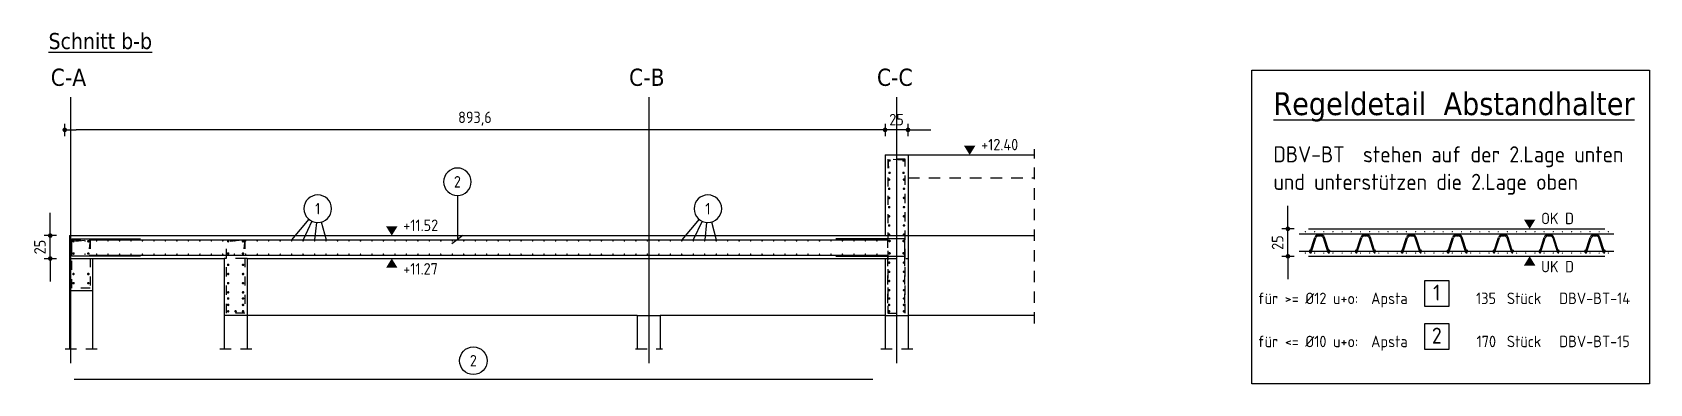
# Model space of a CAD drawing. Extents: x -3 to 123, y 0 to 106.
# Drawn here: x 23.18 to 40.79, y 63.82 to 67.65 of the extents above; entities that cross this region are included whole.
import ezdxf
from ezdxf.enums import TextEntityAlignment as Align

# ---------------------------------------------------------------- set-up
doc = ezdxf.new("R2010")
doc.units = 0
doc.header["$LTSCALE"] = 0.5
doc.header["$MEASUREMENT"] = 0
doc.header["$PDMODE"] = 2
for name, pattern in [('AUSGEZOGEN', [1000.01, 1000, 0.01]), ('HIDDEN', [0.375, 0.25, -0.125]), ('HIDDEN2', [0.187, 0.125, -0.062])]:
    doc.linetypes.add(name, pattern=pattern)
doc.layers.get('0').update_dxf_attribs({"linetype": 'CONTINUOUS'})
doc.layers.get('Defpoints').update_dxf_attribs({"linetype": 'CONTINUOUS'})
for name, color, linetype in [('ACHSEN', 7, 'CONTINUOUS'), ('AFU', 9, 'CONTINUOUS'), ('APS', 7, 'CONTINUOUS'), ('BETON', 7, 'CONTINUOUS'), ('koten', 7, 'CONTINUOUS'), ('MASSE', 7, 'CONTINUOUS'), ('RND', 7, 'CONTINUOUS'), ('SCHNITTE', 7, 'CONTINUOUS'), ('TEXT', 7, 'CONTINUOUS'), ('UZ', 7, 'CONTINUOUS'), ('VERDECKT', 7, 'CONTINUOUS')]:
    doc.layers.add(name, color=color, linetype=linetype)
doc.styles.add('HELV', font='tahoma.ttf')
doc.styles.get("Standard").update_dxf_attribs({"font": 'iso'})
doc.styles.add('TXT', font='isocp.shx')
doc.linetypes.add('AFU_50K', pattern='A,0.15,["/",Standard,S=0.2,R=0,X=-0.01,Y=-0.1],0.07,["/",Standard,S=0.2,R=0,X=-0.01,Y=-0.1],0.15', length=0.37)
doc.linetypes.add('AFU_50L', pattern='A,0.75,["/",Standard,S=0.2,R=0,X=-0.01,Y=-0.1],0.07,["/",Standard,S=0.2,R=0,X=-0.01,Y=-0.1],0.75', length=1.57)
doc.dimstyles.new('DOT_I', dxfattribs={"dimscale": 0.5, "dimtxt": 0.25, "dimasz": 0.25, "dimexe": 0.1, "dimexo": 0.3, "dimgap": 0.1, "dimtad": 1, "dimdec": 3, "dimzin": 3, "dimtxsty": 'TXT', "dimblk": 'DOT', "dimblk1": 'DOT', "dimblk2": 'DOT', "dimsah": 1, "dimcen": 0.1, "dimse1": 1, "dimse2": 1, "dimazin": 0, "dimtfac": 1, "dimtdec": 4, "dimtix": 1, "dimtmove": 2, "dimatfit": 3, "dimldrblk": 'DOT', "dimfxl": 0.7, "dimfxlon": 1, "dimtvp": 1, "dimtolj": 1, "dimtzin": 0, "dimarcsym": 0})

# ---------------------------------------------------------------- blocks, each defined once
blk = doc.blocks.new('okrd_o')
at = {"layer": 'koten', "color": 7, "linetype": 'Continuous'}
blk.add_solid([(-0.125, 0.202), (0.125, 0.202), (0, 0)], dxfattribs=at)
at = {"layer": 'koten', "style": 'TXT'}
blk.add_attdef('OKRD', (0.25, 0.1), '', height=0.25, dxfattribs=at)
blk = doc.blocks.new('okrd_u')
at = {"layer": 'koten', "color": 7, "linetype": 'Continuous'}
blk.add_solid([(-0.125, -0.202), (0.125, -0.202), (0, 0)], dxfattribs=at)
at = {"layer": 'koten', "style": 'TXT'}
blk.add_attdef('OKRD', (0.25, -0.35), '', height=0.25, dxfattribs=at)
blk = doc.blocks.new('DOT')
at = {"color": 0, "linetype": 'ByBlock'}
for p, q in [((0, 0), (-1, 0)), ((0, 0.54), (0, -0.54))]:
    blk.add_line(p, q, dxfattribs=at)
at = {"color": 0, "linetype": 'ByBlock', "const_width": 0.2}
blk.add_lwpolyline([(-0.1, 0, 1), (0.1, 0, 1)], format="xyb", close=True, dxfattribs=at)
blk = doc.blocks.new('*D111')
at = {"layer": 'Defpoints', "color": 0, "linetype": 'AUSGEZOGEN', "transparency": 16777216}
for p in [(23.53, 66.588), (23.53, 66.588), (32.466, 66.588)]:
    blk.add_point(p, dxfattribs=at)
at = {"layer": 'MASSE', "color": 0, "linetype": 'AUSGEZOGEN', "lineweight": -2, "transparency": 16777216}
blk.add_line((32.341, 66.588), (23.655, 66.588), dxfattribs=at)
at = {"layer": 'MASSE', "color": 0, "linetype": 'AUSGEZOGEN', "lineweight": -2, "transparency": 16777216, "xscale": 0.125, "yscale": 0.125, "zscale": 0.125, "rotation": 180}
blk.add_blockref('DOT', (23.53, 66.588), dxfattribs=at)
at = {"layer": 'MASSE', "color": 0, "linetype": 'AUSGEZOGEN', "lineweight": -2, "transparency": 16777216, "xscale": 0.125, "yscale": 0.125, "zscale": 0.125}
blk.add_blockref('DOT', (32.466, 66.588), dxfattribs=at)
at = {"layer": 'MASSE', "color": 0, "linetype": 'AUSGEZOGEN', "transparency": 16777216, "insert": (27.998, 66.71), "char_height": 0.125, "attachment_point": 5, "style": 'TXT'}
blk.add_mtext('\\A1;893,6', dxfattribs=at)
blk = doc.blocks.new('*D112')
at = {"layer": 'Defpoints', "color": 0, "linetype": 'AUSGEZOGEN', "transparency": 16777216}
for p in [(23.372, 65.435), (23.372, 65.435), (23.372, 65.185)]:
    blk.add_point(p, dxfattribs=at)
at = {"layer": 'MASSE', "color": 0, "linetype": 'AUSGEZOGEN', "lineweight": -2, "transparency": 16777216}
for p, q in [((23.372, 65.56), (23.372, 65.685)), ((23.372, 65.185), (23.372, 65.435)), ((23.372, 65.06), (23.372, 64.935))]:
    blk.add_line(p, q, dxfattribs=at)
at = {"layer": 'MASSE', "color": 0, "linetype": 'AUSGEZOGEN', "lineweight": -2, "transparency": 16777216, "xscale": 0.125, "yscale": 0.125, "zscale": 0.125}
for p, rotation in [((23.372, 65.435), 270), ((23.372, 65.185), 90)]:
    blk.add_blockref('DOT', p, dxfattribs=dict(at, rotation=rotation))
at = {"layer": 'MASSE', "color": 0, "linetype": 'AUSGEZOGEN', "transparency": 16777216, "insert": (23.259, 65.31), "char_height": 0.125, "attachment_point": 5, "rotation": 90, "style": 'TXT'}
blk.add_mtext('\\A1;25', dxfattribs=at)
blk = doc.blocks.new('*D113')
at = {"layer": 'Defpoints', "color": 0, "linetype": 'AUSGEZOGEN', "transparency": 16777216}
for p in [(32.466, 66.588), (32.466, 66.588), (32.716, 66.588)]:
    blk.add_point(p, dxfattribs=at)
at = {"layer": 'MASSE', "color": 0, "linetype": 'AUSGEZOGEN', "lineweight": -2, "transparency": 16777216}
for p, q in [((32.341, 66.588), (32.216, 66.588)), ((32.716, 66.588), (32.466, 66.588)), ((32.841, 66.588), (32.966, 66.588))]:
    blk.add_line(p, q, dxfattribs=at)
at = {"layer": 'MASSE', "color": 0, "linetype": 'AUSGEZOGEN', "lineweight": -2, "transparency": 16777216, "xscale": 0.125, "yscale": 0.125, "zscale": 0.125}
blk.add_blockref('DOT', (32.466, 66.588), dxfattribs=at)
at = {"layer": 'MASSE', "color": 0, "linetype": 'AUSGEZOGEN', "lineweight": -2, "transparency": 16777216, "xscale": 0.125, "yscale": 0.125, "zscale": 0.125, "rotation": 180}
blk.add_blockref('DOT', (32.716, 66.588), dxfattribs=at)
at = {"layer": 'MASSE', "color": 0, "linetype": 'AUSGEZOGEN', "transparency": 16777216, "insert": (32.591, 66.7), "char_height": 0.125, "attachment_point": 5, "style": 'TXT'}
blk.add_mtext('\\A1;25', dxfattribs=at)
blk = doc.blocks.new('RND_HIN')
at = {"layer": 'RND', "color": 7, "linetype": 'Continuous'}
blk.add_circle((0, 0), 0.3, dxfattribs=at)
at = {"layer": 'RND', "color": 7, "linetype": 'Continuous', "style": 'TXT'}
blk.add_attdef('POSI', text='', height=0.25, dxfattribs=at).set_placement((0, 0), align=Align.MIDDLE)
blk = doc.blocks.new('lei_gre')
at = {"layer": 'RND', "color": 7, "linetype": 'Continuous'}
for p, q in [((-0.09, -0.12), (0.09, 0.12)), ((0, 0.15), (0, -0.15))]:
    blk.add_line(p, q, dxfattribs=at)
blk = doc.blocks.new('APS_AUSZ')
at = {"layer": 'APS', "color": 1, "linetype": 'Continuous'}
blk.add_lwpolyline([(0.261, 0), (-0.261, 0), (-0.261, 0.565), (0.261, 0.565)], close=True, dxfattribs=at)
at = {"layer": 'APS', "color": 7, "linetype": 'Continuous', "style": 'TXT'}
for s, p in [('Apsta', (-1.43, 0.049)), ('Stück', (1.528, 0.049))]:
    blk.add_text(s, height=0.25, dxfattribs=at).set_placement(p)
at = {"layer": 'APS', "color": 1, "linetype": 'Continuous', "style": 'TXT'}
blk.add_attdef('POSA', text='', height=0.35, dxfattribs=at).set_placement((0, 0.126), align=Align.CENTER)
at = {"layer": 'APS', "color": 7, "linetype": 'Continuous', "style": 'TXT'}
blk.add_attdef('STKA', text='', height=0.25, dxfattribs=at).set_placement((1.291, 0.049), align=Align.RIGHT)
blk.add_attdef('ARTA', (2.668, 0.049), '', height=0.25, dxfattribs=at)
at = {"layer": 'APS', "style": 'TXT'}
blk.add_attdef('TEXTA', (3.962, 0.049), '', height=0.25, dxfattribs=at)
blk = doc.blocks.new('*D142')
at = {"layer": 'Defpoints', "color": 0, "linetype": 'AUSGEZOGEN', "transparency": 16777216}
for p in [(36.854, 65.509), (36.854, 65.509), (36.854, 65.209)]:
    blk.add_point(p, dxfattribs=at)
at = {"layer": 'MASSE', "color": 0, "linetype": 'AUSGEZOGEN', "lineweight": -2, "transparency": 16777216}
for p, q in [((36.854, 65.634), (36.854, 65.759)), ((36.854, 65.209), (36.854, 65.509)), ((36.854, 65.084), (36.854, 64.959))]:
    blk.add_line(p, q, dxfattribs=at)
at = {"layer": 'MASSE', "color": 0, "linetype": 'AUSGEZOGEN', "lineweight": -2, "transparency": 16777216, "xscale": 0.125, "yscale": 0.125, "zscale": 0.125}
for p, rotation in [((36.854, 65.509), 270), ((36.854, 65.209), 90)]:
    blk.add_blockref('DOT', p, dxfattribs=dict(at, rotation=rotation))
at = {"layer": 'MASSE', "color": 0, "linetype": 'AUSGEZOGEN', "transparency": 16777216, "insert": (36.741, 65.359), "char_height": 0.125, "attachment_point": 5, "rotation": 90, "style": 'TXT'}
blk.add_mtext('\\A1;25', dxfattribs=at)
blk = doc.blocks.new('152928')
at = {"layer": 'RND', "color": 9, "linetype": 'Continuous'}
for p, q in [((-0.098, -0.206), (-0.044, -0.039)), ((-0.085, -0.206), (-0.033, -0.043)), ((-0.002, -0.012), (0.019, -0.012)), ((-0.002, -0.023), (0.019, -0.023)), ((0.102, -0.206), (0.051, -0.043)), ((0.115, -0.206), (0.061, -0.039)), ((-0.098, -0.206), (-0.085, -0.206)), ((0.102, -0.206), (0.115, -0.206))]:
    blk.add_line(p, q, dxfattribs=at)
for centre in [(0.009, -0.006), (-0.093, -0.181), (0.111, -0.181)]:
    blk.add_circle(centre, 0.00579, dxfattribs=at)
for centre, radius, start, end in [((-0.002, -0.058), 0.0463, 90, 155), ((-0.002, -0.058), 0.0347, 90, 155), ((0.019, -0.058), 0.0463, 25, 90), ((0.019, -0.058), 0.0347, 25, 90)]:
    blk.add_arc(centre, radius, start, end, dxfattribs=at)

msp = doc.modelspace()

# ---------------------------------------------------------------- linework, layer by layer
at = {"layer": 'ACHSEN', "color": 140, "linetype": 'AUSGEZOGEN'}
for p, q in [((23.591, 66.9459), (23.591, 64.0441)), ((29.891, 66.9459), (29.891, 64.0441)), ((32.591, 66.9459), (32.591, 64.0441))]:
    msp.add_line(p, q, dxfattribs=at)
at = {"layer": 'AFU', "color": 9, "linetype": 'AFU_50K'}
for p, q in [((32.466, 65.435), (32.716, 65.435)), ((23.581, 65.185), (23.831, 65.185)), ((29.766, 64.565), (30.016, 64.565))]:
    msp.add_line(p, q, dxfattribs=at)
at = {"layer": 'AFU', "color": 9, "linetype": 'AFU_50L'}
msp.add_line((32.716, 65.435), (34.0921, 65.435), dxfattribs=at)
at = {"layer": 'BETON', "color": 6, "linetype": 'AUSGEZOGEN'}
for p, q in [((32.466, 66.315), (32.716, 66.315)), ((32.466, 66.315), (32.466, 65.435)), ((32.716, 66.315), (32.716, 64.565)), ((23.581, 65.435), (32.466, 65.435)), ((23.581, 65.435), (23.581, 64.835)), ((37.0773, 65.5094), (40.3048, 65.5094)), ((37.0773, 65.2094), (40.3048, 65.2094)), ((23.831, 65.185), (23.831, 64.835)), ((23.831, 65.185), (25.266, 65.185)), ((25.266, 65.185), (25.266, 64.565)), ((25.516, 65.185), (32.466, 65.185)), ((25.516, 65.185), (25.516, 64.565)), ((32.466, 65.185), (32.466, 64.565)), ((23.581, 64.835), (23.831, 64.835)), ((25.516, 64.565), (25.266, 64.565)), ((32.466, 64.565), (32.716, 64.565))]:
    msp.add_line(p, q, dxfattribs=at)
at = {"layer": 'BETON', "color": 7, "linetype": 'AUSGEZOGEN'}
msp.add_line((32.716, 66.315), (34.0921, 66.315), dxfattribs=at)
at = {"layer": 'RND', "color": 102, "linetype": 'AUSGEZOGEN'}
for p, q in [((27.8073, 65.8716), (27.8073, 65.3818)), ((26.1899, 65.6132), (26.0016, 65.3873)), ((26.2224, 65.5926), (26.1266, 65.3873)), ((26.2709, 65.5792), (26.2516, 65.3873)), ((26.3244, 65.5835), (26.3766, 65.3873)), ((30.4399, 65.6132), (30.2516, 65.3873)), ((30.4724, 65.5926), (30.3766, 65.3873)), ((30.5209, 65.5792), (30.5016, 65.3873)), ((30.5744, 65.5835), (30.6266, 65.3873))]:
    msp.add_line(p, q, dxfattribs=at)
at = {"layer": 'RND', "color": 3, "linetype": 'HIDDEN2'}
for points in [[(32.6554, 66.256), (32.496, 66.27), (32.496, 64.59), (32.686, 64.59), (32.686, 66.27), (32.496, 66.27), (32.51, 66.1106)], [(23.6466, 65.376), (23.806, 65.39), (23.806, 64.86), (23.606, 64.86), (23.606, 65.39), (23.806, 65.39), (23.7921, 65.2306)], [(25.3316, 65.376), (25.491, 65.39), (25.491, 64.59), (25.291, 64.59), (25.291, 65.39), (25.491, 65.39), (25.4771, 65.2306)], [(32.6817, 64.7), (32.6817, 65.4), (32.4917, 65.4), (32.4917, 64.7)]]:
    msp.add_lwpolyline(points, dxfattribs=at)
at = {"layer": 'RND', "color": 3, "linetype": 'AUSGEZOGEN', "const_width": 0.014}
for points in [[(32.508, 66.2534, -1), (32.522, 66.2534, -1)], [(32.6734, 66.2534, 1), (32.6594, 66.2534, 1)], [(32.508, 66.1192, 1), (32.522, 66.1192, 1)], [(32.6734, 66.1192, -1), (32.6594, 66.1192, -1)], [(32.503, 66.0456, 1), (32.517, 66.0456, 1)], [(32.503, 65.9456, 1), (32.517, 65.9456, 1)], [(32.679, 66.0456, -1), (32.665, 66.0456, -1)], [(32.679, 65.9456, -1), (32.665, 65.9456, -1)], [(32.503, 65.8456, 1), (32.517, 65.8456, 1)], [(32.503, 65.7456, 1), (32.517, 65.7456, 1)], [(32.679, 65.8456, -1), (32.665, 65.8456, -1)], [(32.679, 65.7456, -1), (32.665, 65.7456, -1)], [(32.503, 65.6456, 1), (32.517, 65.6456, 1)], [(32.503, 65.5456, 1), (32.517, 65.5456, 1)], [(32.679, 65.6456, -1), (32.665, 65.6456, -1)], [(32.679, 65.5456, -1), (32.665, 65.5456, -1)], [(23.618, 65.3734, -1), (23.632, 65.3734, -1)], [(23.794, 65.3734, 1), (23.78, 65.3734, 1)], [(25.303, 65.3734, -1), (25.317, 65.3734, -1)], [(25.479, 65.3734, 1), (25.465, 65.3734, 1)], [(32.503, 65.4456, 1), (32.517, 65.4456, 1)], [(32.508, 65.376, -1), (32.522, 65.376, -1)], [(32.6734, 65.376, 1), (32.6594, 65.376, 1)], [(32.679, 65.4456, -1), (32.665, 65.4456, -1)], [(23.618, 65.2392, 1), (23.632, 65.2392, 1)], [(23.794, 65.2392, -1), (23.78, 65.2392, -1)], [(25.303, 65.2392, 1), (25.317, 65.2392, 1)], [(25.479, 65.2392, -1), (25.465, 65.2392, -1)], [(32.508, 65.2418, 1), (32.522, 65.2418, 1)], [(32.6734, 65.2418, -1), (32.6594, 65.2418, -1)], [(23.618, 65.0162, 1), (23.632, 65.0162, 1)], [(23.794, 65.0162, -1), (23.78, 65.0162, -1)], [(25.303, 65.1162, 1), (25.317, 65.1162, 1)], [(25.303, 65.0162, 1), (25.317, 65.0162, 1)], [(25.479, 65.1162, -1), (25.465, 65.1162, -1)], [(25.479, 65.0162, -1), (25.465, 65.0162, -1)], [(32.503, 65.1401, 1), (32.517, 65.1401, 1)], [(32.503, 65.0401, 1), (32.517, 65.0401, 1)], [(32.679, 65.1401, -1), (32.665, 65.1401, -1)], [(32.679, 65.0401, -1), (32.665, 65.0401, -1)], [(23.618, 64.9162, 1), (23.632, 64.9162, 1)], [(23.794, 64.9162, -1), (23.78, 64.9162, -1)], [(25.303, 64.9162, 1), (25.317, 64.9162, 1)], [(25.479, 64.9162, -1), (25.465, 64.9162, -1)], [(32.503, 64.9401, 1), (32.517, 64.9401, 1)], [(32.503, 64.8401, 1), (32.517, 64.8401, 1)], [(32.679, 64.9401, -1), (32.665, 64.9401, -1)], [(32.679, 64.8401, -1), (32.665, 64.8401, -1)], [(25.303, 64.8162, 1), (25.317, 64.8162, 1)], [(25.303, 64.7492, 1), (25.317, 64.7492, 1)], [(25.303, 64.6792, 1), (25.317, 64.6792, 1)], [(25.479, 64.8162, -1), (25.465, 64.8162, -1)], [(25.479, 64.7492, -1), (25.465, 64.7492, -1)], [(25.479, 64.6792, -1), (25.465, 64.6792, -1)], [(32.503, 64.7492, 1), (32.517, 64.7492, 1)], [(32.503, 64.6792, 1), (32.517, 64.6792, 1)], [(32.679, 64.7492, -1), (32.665, 64.7492, -1)], [(32.679, 64.6792, -1), (32.665, 64.6792, -1)], [(25.303, 64.6092, 1), (25.317, 64.6092, 1)], [(25.384, 64.6092, 1), (25.398, 64.6092, 1)], [(25.479, 64.6092, -1), (25.465, 64.6092, -1)], [(32.503, 64.6092, 1), (32.517, 64.6092, 1)], [(32.679, 64.6092, -1), (32.665, 64.6092, -1)]]:
    msp.add_lwpolyline(points, format="xyb", close=True, dxfattribs=at)
at = {"layer": 'RND', "color": 1, "linetype": 'AUSGEZOGEN'}
for points in [[(24.356, 65.21), (23.606, 65.21), (23.606, 65.4), (24.356, 65.4)], [(23.796, 65.39), (32.496, 65.39)], [(31.931, 65.21), (32.681, 65.21), (32.681, 65.4), (31.931, 65.4)], [(36.9773, 65.4544), (40.4048, 65.4544)], [(23.796, 65.22), (32.496, 65.22)], [(36.9773, 65.267), (40.4048, 65.267)], [(23.631, 63.8681), (32.331, 63.8681)]]:
    msp.add_lwpolyline(points, dxfattribs=at)
at = {"layer": 'RND', "color": 7, "linetype": 'AUSGEZOGEN'}
for points, const_width in [([(23.6226, 65.3773, -1), (23.6306, 65.3773, -1)], 0.008), ([(23.7476, 65.3773, -1), (23.7556, 65.3773, -1)], 0.008), ([(23.8726, 65.3773, -1), (23.8806, 65.3773, -1)], 0.008), ([(23.9976, 65.3773, -1), (24.0056, 65.3773, -1)], 0.008), ([(24.1226, 65.3773, -1), (24.1306, 65.3773, -1)], 0.008), ([(24.2476, 65.3773, -1), (24.2556, 65.3773, -1)], 0.008), ([(24.3726, 65.3773, -1), (24.3806, 65.3773, -1)], 0.008), ([(24.4976, 65.3773, -1), (24.5056, 65.3773, -1)], 0.008), ([(24.6226, 65.3773, -1), (24.6306, 65.3773, -1)], 0.008), ([(24.7476, 65.3773, -1), (24.7556, 65.3773, -1)], 0.008), ([(24.8726, 65.3773, -1), (24.8806, 65.3773, -1)], 0.008), ([(24.9976, 65.3773, -1), (25.0056, 65.3773, -1)], 0.008), ([(25.1226, 65.3773, -1), (25.1306, 65.3773, -1)], 0.008), ([(25.2476, 65.3773, -1), (25.2556, 65.3773, -1)], 0.008), ([(25.3726, 65.3773, -1), (25.3806, 65.3773, -1)], 0.008), ([(25.4976, 65.3773, -1), (25.5056, 65.3773, -1)], 0.008), ([(25.6226, 65.3773, -1), (25.6306, 65.3773, -1)], 0.008), ([(25.7476, 65.3773, -1), (25.7556, 65.3773, -1)], 0.008), ([(25.8726, 65.3773, -1), (25.8806, 65.3773, -1)], 0.008), ([(25.9976, 65.3773, -1), (26.0056, 65.3773, -1)], 0.008), ([(26.1226, 65.3773, -1), (26.1306, 65.3773, -1)], 0.008), ([(26.2476, 65.3773, -1), (26.2556, 65.3773, -1)], 0.008), ([(26.3726, 65.3773, -1), (26.3806, 65.3773, -1)], 0.008), ([(26.4976, 65.3773, -1), (26.5056, 65.3773, -1)], 0.008), ([(26.6226, 65.3773, -1), (26.6306, 65.3773, -1)], 0.008), ([(26.7476, 65.3773, -1), (26.7556, 65.3773, -1)], 0.008), ([(26.8726, 65.3773, -1), (26.8806, 65.3773, -1)], 0.008), ([(26.9976, 65.3773, -1), (27.0056, 65.3773, -1)], 0.008), ([(27.1226, 65.3773, -1), (27.1306, 65.3773, -1)], 0.008), ([(27.2476, 65.3773, -1), (27.2556, 65.3773, -1)], 0.008), ([(27.3726, 65.3773, -1), (27.3806, 65.3773, -1)], 0.008), ([(27.4976, 65.3773, -1), (27.5056, 65.3773, -1)], 0.008), ([(27.6226, 65.3773, -1), (27.6306, 65.3773, -1)], 0.008), ([(27.7476, 65.3773, -1), (27.7556, 65.3773, -1)], 0.008), ([(27.8726, 65.3773, -1), (27.8806, 65.3773, -1)], 0.008), ([(27.9976, 65.3773, -1), (28.0056, 65.3773, -1)], 0.008), ([(28.1226, 65.3773, -1), (28.1306, 65.3773, -1)], 0.008), ([(28.2476, 65.3773, -1), (28.2556, 65.3773, -1)], 0.008), ([(28.3726, 65.3773, -1), (28.3806, 65.3773, -1)], 0.008), ([(28.4976, 65.3773, -1), (28.5056, 65.3773, -1)], 0.008), ([(28.6226, 65.3773, -1), (28.6306, 65.3773, -1)], 0.008), ([(28.7476, 65.3773, -1), (28.7556, 65.3773, -1)], 0.008), ([(28.8726, 65.3773, -1), (28.8806, 65.3773, -1)], 0.008), ([(28.9976, 65.3773, -1), (29.0056, 65.3773, -1)], 0.008), ([(29.1226, 65.3773, -1), (29.1306, 65.3773, -1)], 0.008), ([(29.2476, 65.3773, -1), (29.2556, 65.3773, -1)], 0.008), ([(29.3726, 65.3773, -1), (29.3806, 65.3773, -1)], 0.008), ([(29.4976, 65.3773, -1), (29.5056, 65.3773, -1)], 0.008), ([(29.6226, 65.3773, -1), (29.6306, 65.3773, -1)], 0.008), ([(29.7476, 65.3773, -1), (29.7556, 65.3773, -1)], 0.008), ([(29.8726, 65.3773, -1), (29.8806, 65.3773, -1)], 0.008), ([(29.9976, 65.3773, -1), (30.0056, 65.3773, -1)], 0.008), ([(30.1226, 65.3773, -1), (30.1306, 65.3773, -1)], 0.008), ([(30.2476, 65.3773, -1), (30.2556, 65.3773, -1)], 0.008), ([(30.3726, 65.3773, -1), (30.3806, 65.3773, -1)], 0.008), ([(30.4976, 65.3773, -1), (30.5056, 65.3773, -1)], 0.008), ([(30.6226, 65.3773, -1), (30.6306, 65.3773, -1)], 0.008), ([(30.7476, 65.3773, -1), (30.7556, 65.3773, -1)], 0.008), ([(30.8726, 65.3773, -1), (30.8806, 65.3773, -1)], 0.008), ([(30.9976, 65.3773, -1), (31.0056, 65.3773, -1)], 0.008), ([(31.1226, 65.3773, -1), (31.1306, 65.3773, -1)], 0.008), ([(31.2476, 65.3773, -1), (31.2556, 65.3773, -1)], 0.008), ([(31.3726, 65.3773, -1), (31.3806, 65.3773, -1)], 0.008), ([(31.4976, 65.3773, -1), (31.5056, 65.3773, -1)], 0.008), ([(31.6226, 65.3773, -1), (31.6306, 65.3773, -1)], 0.008), ([(31.7476, 65.3773, -1), (31.7556, 65.3773, -1)], 0.008), ([(31.8726, 65.3773, -1), (31.8806, 65.3773, -1)], 0.008), ([(31.9976, 65.3773, -1), (32.0056, 65.3773, -1)], 0.008), ([(32.1226, 65.3773, -1), (32.1306, 65.3773, -1)], 0.008), ([(32.2476, 65.3773, -1), (32.2556, 65.3773, -1)], 0.008), ([(32.3726, 65.3773, -1), (32.3806, 65.3773, -1)], 0.008), ([(37.0448, 65.4805, 1), (37.0448, 65.4735, 1)], 0.007), ([(37.1448, 65.4805, 1), (37.1448, 65.4735, 1)], 0.007), ([(37.2448, 65.4805, 1), (37.2448, 65.4735, 1)], 0.007), ([(37.3448, 65.4805, 1), (37.3448, 65.4735, 1)], 0.007), ([(37.4448, 65.4805, 1), (37.4448, 65.4735, 1)], 0.007), ([(37.5448, 65.4805, 1), (37.5448, 65.4735, 1)], 0.007), ([(37.6448, 65.4805, 1), (37.6448, 65.4735, 1)], 0.007), ([(37.7448, 65.4805, 1), (37.7448, 65.4735, 1)], 0.007), ([(37.8448, 65.4805, 1), (37.8448, 65.4735, 1)], 0.007), ([(37.9448, 65.4805, 1), (37.9448, 65.4735, 1)], 0.007), ([(38.0448, 65.4805, 1), (38.0448, 65.4735, 1)], 0.007), ([(38.1448, 65.4805, 1), (38.1448, 65.4735, 1)], 0.007), ([(38.2448, 65.4805, 1), (38.2448, 65.4735, 1)], 0.007), ([(38.3448, 65.4805, 1), (38.3448, 65.4735, 1)], 0.007), ([(38.4448, 65.4805, 1), (38.4448, 65.4735, 1)], 0.007), ([(38.5448, 65.4805, 1), (38.5448, 65.4735, 1)], 0.007), ([(38.6448, 65.4805, 1), (38.6448, 65.4735, 1)], 0.007), ([(38.7448, 65.4805, 1), (38.7448, 65.4735, 1)], 0.007), ([(38.8448, 65.4805, 1), (38.8448, 65.4735, 1)], 0.007), ([(38.9448, 65.4805, 1), (38.9448, 65.4735, 1)], 0.007), ([(39.0448, 65.4805, 1), (39.0448, 65.4735, 1)], 0.007), ([(39.1448, 65.4805, 1), (39.1448, 65.4735, 1)], 0.007), ([(39.2448, 65.4805, 1), (39.2448, 65.4735, 1)], 0.007), ([(39.3448, 65.4805, 1), (39.3448, 65.4735, 1)], 0.007), ([(39.4448, 65.4805, 1), (39.4448, 65.4735, 1)], 0.007), ([(39.5448, 65.4805, 1), (39.5448, 65.4735, 1)], 0.007), ([(39.6448, 65.4805, 1), (39.6448, 65.4735, 1)], 0.007), ([(39.7448, 65.4805, 1), (39.7448, 65.4735, 1)], 0.007), ([(39.8448, 65.4805, 1), (39.8448, 65.4735, 1)], 0.007), ([(39.9448, 65.4805, 1), (39.9448, 65.4735, 1)], 0.007), ([(40.0448, 65.4805, 1), (40.0448, 65.4735, 1)], 0.007), ([(40.1448, 65.4805, 1), (40.1448, 65.4735, 1)], 0.007), ([(40.2448, 65.4805, 1), (40.2448, 65.4735, 1)], 0.007), ([(40.3448, 65.4805, 1), (40.3448, 65.4735, 1)], 0.007), ([(23.6226, 65.2327, 1), (23.6306, 65.2327, 1)], 0.008), ([(23.7476, 65.2327, 1), (23.7556, 65.2327, 1)], 0.008), ([(23.8726, 65.2327, 1), (23.8806, 65.2327, 1)], 0.008), ([(23.9976, 65.2327, 1), (24.0056, 65.2327, 1)], 0.008), ([(24.1226, 65.2327, 1), (24.1306, 65.2327, 1)], 0.008), ([(24.2476, 65.2327, 1), (24.2556, 65.2327, 1)], 0.008), ([(24.3726, 65.2327, 1), (24.3806, 65.2327, 1)], 0.008), ([(24.4976, 65.2327, 1), (24.5056, 65.2327, 1)], 0.008), ([(24.6226, 65.2327, 1), (24.6306, 65.2327, 1)], 0.008), ([(24.7476, 65.2327, 1), (24.7556, 65.2327, 1)], 0.008), ([(24.8726, 65.2327, 1), (24.8806, 65.2327, 1)], 0.008), ([(24.9976, 65.2327, 1), (25.0056, 65.2327, 1)], 0.008), ([(25.1226, 65.2327, 1), (25.1306, 65.2327, 1)], 0.008), ([(25.2476, 65.2327, 1), (25.2556, 65.2327, 1)], 0.008), ([(25.3726, 65.2327, 1), (25.3806, 65.2327, 1)], 0.008), ([(25.4976, 65.2327, 1), (25.5056, 65.2327, 1)], 0.008), ([(25.6226, 65.2327, 1), (25.6306, 65.2327, 1)], 0.008), ([(25.7476, 65.2327, 1), (25.7556, 65.2327, 1)], 0.008), ([(25.8726, 65.2327, 1), (25.8806, 65.2327, 1)], 0.008), ([(25.9976, 65.2327, 1), (26.0056, 65.2327, 1)], 0.008), ([(26.1226, 65.2327, 1), (26.1306, 65.2327, 1)], 0.008), ([(26.2476, 65.2327, 1), (26.2556, 65.2327, 1)], 0.008), ([(26.3726, 65.2327, 1), (26.3806, 65.2327, 1)], 0.008), ([(26.4976, 65.2327, 1), (26.5056, 65.2327, 1)], 0.008), ([(26.6226, 65.2327, 1), (26.6306, 65.2327, 1)], 0.008), ([(26.7476, 65.2327, 1), (26.7556, 65.2327, 1)], 0.008), ([(26.8726, 65.2327, 1), (26.8806, 65.2327, 1)], 0.008), ([(26.9976, 65.2327, 1), (27.0056, 65.2327, 1)], 0.008), ([(27.1226, 65.2327, 1), (27.1306, 65.2327, 1)], 0.008), ([(27.2476, 65.2327, 1), (27.2556, 65.2327, 1)], 0.008), ([(27.3726, 65.2327, 1), (27.3806, 65.2327, 1)], 0.008), ([(27.4976, 65.2327, 1), (27.5056, 65.2327, 1)], 0.008), ([(27.6226, 65.2327, 1), (27.6306, 65.2327, 1)], 0.008), ([(27.7476, 65.2327, 1), (27.7556, 65.2327, 1)], 0.008), ([(27.8726, 65.2327, 1), (27.8806, 65.2327, 1)], 0.008), ([(27.9976, 65.2327, 1), (28.0056, 65.2327, 1)], 0.008), ([(28.1226, 65.2327, 1), (28.1306, 65.2327, 1)], 0.008), ([(28.2476, 65.2327, 1), (28.2556, 65.2327, 1)], 0.008), ([(28.3726, 65.2327, 1), (28.3806, 65.2327, 1)], 0.008), ([(28.4976, 65.2327, 1), (28.5056, 65.2327, 1)], 0.008), ([(28.6226, 65.2327, 1), (28.6306, 65.2327, 1)], 0.008), ([(28.7476, 65.2327, 1), (28.7556, 65.2327, 1)], 0.008), ([(28.8726, 65.2327, 1), (28.8806, 65.2327, 1)], 0.008), ([(28.9976, 65.2327, 1), (29.0056, 65.2327, 1)], 0.008), ([(29.1226, 65.2327, 1), (29.1306, 65.2327, 1)], 0.008), ([(29.2476, 65.2327, 1), (29.2556, 65.2327, 1)], 0.008), ([(29.3726, 65.2327, 1), (29.3806, 65.2327, 1)], 0.008), ([(29.4976, 65.2327, 1), (29.5056, 65.2327, 1)], 0.008), ([(29.6226, 65.2327, 1), (29.6306, 65.2327, 1)], 0.008), ([(29.7476, 65.2327, 1), (29.7556, 65.2327, 1)], 0.008), ([(29.8726, 65.2327, 1), (29.8806, 65.2327, 1)], 0.008), ([(29.9976, 65.2327, 1), (30.0056, 65.2327, 1)], 0.008), ([(30.1226, 65.2327, 1), (30.1306, 65.2327, 1)], 0.008), ([(30.2476, 65.2327, 1), (30.2556, 65.2327, 1)], 0.008), ([(30.3726, 65.2327, 1), (30.3806, 65.2327, 1)], 0.008), ([(30.4976, 65.2327, 1), (30.5056, 65.2327, 1)], 0.008), ([(30.6226, 65.2327, 1), (30.6306, 65.2327, 1)], 0.008), ([(30.7476, 65.2327, 1), (30.7556, 65.2327, 1)], 0.008), ([(30.8726, 65.2327, 1), (30.8806, 65.2327, 1)], 0.008), ([(30.9976, 65.2327, 1), (31.0056, 65.2327, 1)], 0.008), ([(31.1226, 65.2327, 1), (31.1306, 65.2327, 1)], 0.008), ([(31.2476, 65.2327, 1), (31.2556, 65.2327, 1)], 0.008), ([(31.3726, 65.2327, 1), (31.3806, 65.2327, 1)], 0.008), ([(31.4976, 65.2327, 1), (31.5056, 65.2327, 1)], 0.008), ([(31.6226, 65.2327, 1), (31.6306, 65.2327, 1)], 0.008), ([(31.7476, 65.2327, 1), (31.7556, 65.2327, 1)], 0.008), ([(31.8726, 65.2327, 1), (31.8806, 65.2327, 1)], 0.008), ([(31.9976, 65.2327, 1), (32.0056, 65.2327, 1)], 0.008), ([(32.1226, 65.2327, 1), (32.1306, 65.2327, 1)], 0.008), ([(32.2476, 65.2327, 1), (32.2556, 65.2327, 1)], 0.008), ([(32.3726, 65.2327, 1), (32.3806, 65.2327, 1)], 0.008), ([(37.0448, 65.2409, -1), (37.0448, 65.2479, -1)], 0.007), ([(37.1448, 65.2409, -1), (37.1448, 65.2479, -1)], 0.007), ([(37.2448, 65.2409, -1), (37.2448, 65.2479, -1)], 0.007), ([(37.3448, 65.2409, -1), (37.3448, 65.2479, -1)], 0.007), ([(37.4448, 65.2409, -1), (37.4448, 65.2479, -1)], 0.007), ([(37.5448, 65.2409, -1), (37.5448, 65.2479, -1)], 0.007), ([(37.6448, 65.2409, -1), (37.6448, 65.2479, -1)], 0.007), ([(37.7448, 65.2409, -1), (37.7448, 65.2479, -1)], 0.007), ([(37.8448, 65.2409, -1), (37.8448, 65.2479, -1)], 0.007), ([(37.9448, 65.2409, -1), (37.9448, 65.2479, -1)], 0.007), ([(38.0448, 65.2409, -1), (38.0448, 65.2479, -1)], 0.007), ([(38.1448, 65.2409, -1), (38.1448, 65.2479, -1)], 0.007), ([(38.2448, 65.2409, -1), (38.2448, 65.2479, -1)], 0.007), ([(38.3448, 65.2409, -1), (38.3448, 65.2479, -1)], 0.007), ([(38.4448, 65.2409, -1), (38.4448, 65.2479, -1)], 0.007), ([(38.5448, 65.2409, -1), (38.5448, 65.2479, -1)], 0.007), ([(38.6448, 65.2409, -1), (38.6448, 65.2479, -1)], 0.007), ([(38.7448, 65.2409, -1), (38.7448, 65.2479, -1)], 0.007), ([(38.8448, 65.2409, -1), (38.8448, 65.2479, -1)], 0.007), ([(38.9448, 65.2409, -1), (38.9448, 65.2479, -1)], 0.007), ([(39.0448, 65.2409, -1), (39.0448, 65.2479, -1)], 0.007), ([(39.1448, 65.2409, -1), (39.1448, 65.2479, -1)], 0.007), ([(39.2448, 65.2409, -1), (39.2448, 65.2479, -1)], 0.007), ([(39.3448, 65.2409, -1), (39.3448, 65.2479, -1)], 0.007), ([(39.4448, 65.2409, -1), (39.4448, 65.2479, -1)], 0.007), ([(39.5448, 65.2409, -1), (39.5448, 65.2479, -1)], 0.007), ([(39.6448, 65.2409, -1), (39.6448, 65.2479, -1)], 0.007), ([(39.7448, 65.2409, -1), (39.7448, 65.2479, -1)], 0.007), ([(39.8448, 65.2409, -1), (39.8448, 65.2479, -1)], 0.007), ([(39.9448, 65.2409, -1), (39.9448, 65.2479, -1)], 0.007), ([(40.0448, 65.2409, -1), (40.0448, 65.2479, -1)], 0.007), ([(40.1448, 65.2409, -1), (40.1448, 65.2479, -1)], 0.007), ([(40.2448, 65.2409, -1), (40.2448, 65.2479, -1)], 0.007), ([(40.3448, 65.2409, -1), (40.3448, 65.2479, -1)], 0.007)]:
    msp.add_lwpolyline(points, format="xyb", close=True, dxfattribs=dict(at, const_width=const_width))
at = {"layer": 'SCHNITTE', "color": 3, "linetype": 'HIDDEN'}
for p, q in [((34.0921, 64.4765), (34.0921, 66.3781)), ((23.5342, 64.1998), (23.9046, 64.1998)), ((25.2192, 64.1998), (25.5896, 64.1998)), ((29.7484, 64.1998), (30.0408, 64.1998)), ((32.4192, 64.1998), (32.7896, 64.1998))]:
    msp.add_line(p, q, dxfattribs=at)
at = {"layer": 'TEXT', "color": 1, "linetype": 'AUSGEZOGEN'}
msp.add_lwpolyline([(36.4627, 67.2395), (40.7946, 67.2395), (40.7946, 63.8203), (36.4627, 63.8203)], close=True, dxfattribs=at)
at = {"layer": 'UZ', "color": 7, "linetype": 'AUSGEZOGEN'}
for p, q in [((23.581, 64.835), (23.581, 64.1998)), ((23.831, 64.835), (23.831, 64.1998)), ((25.266, 64.565), (25.266, 64.1998)), ((25.516, 64.565), (25.516, 64.1998)), ((29.766, 64.565), (25.516, 64.565)), ((29.766, 64.565), (29.766, 64.1998)), ((30.016, 64.565), (30.016, 64.1998)), ((32.466, 64.565), (30.016, 64.565)), ((32.466, 64.565), (32.466, 64.1998)), ((32.716, 64.565), (32.716, 64.1998)), ((34.0921, 64.565), (32.716, 64.565))]:
    msp.add_line(p, q, dxfattribs=at)
at = {"layer": 'VERDECKT', "color": 7, "linetype": 'HIDDEN'}
for p, q in [((32.716, 66.065), (34.0921, 66.065)), ((25.516, 65.185), (25.266, 65.185)), ((32.466, 65.185), (32.716, 65.185))]:
    msp.add_line(p, q, dxfattribs=at)

# ---------------------------------------------------------------- block references
at = {"layer": 'APS', "color": 1, "linetype": 'AUSGEZOGEN', "xscale": 0.5, "yscale": 0.5, "zscale": 0.5}
for p, values in [((38.4757, 64.6637), {'POSA': '1', 'STKA': '135', 'ARTA': 'DBV-BT-14'}), ((38.4757, 64.1938), {'POSA': '2', 'STKA': '170', 'ARTA': 'DBV-BT-15'})]:
    msp.add_blockref('APS_AUSZ', p, dxfattribs=at).add_auto_attribs(values)
at = {"layer": 'koten', "color": 7, "linetype": 'AUSGEZOGEN', "xscale": 0.5, "yscale": 0.5, "zscale": 0.5}
for name, p, values in [('okrd_o', (33.3876, 66.315), {'OKRD': '+12.40'}), ('okrd_o', (27.0924, 65.435), {'OKRD': '+11.52'}), ('okrd_u', (39.4873, 65.2094), {'OKRD': 'UK D'}), ('okrd_u', (27.0924, 65.185), {'OKRD': '+11.27'})]:
    msp.add_blockref(name, p, dxfattribs=at).add_auto_attribs(values)
at = {"layer": 'koten', "color": 1, "linetype": 'AUSGEZOGEN', "xscale": 0.5, "yscale": 0.5, "zscale": 0.5}
msp.add_blockref('okrd_o', (39.4873, 65.5094), dxfattribs=at).add_auto_attribs({'OKRD': 'OK D'})
at = {"layer": 'RND', "color": 7, "linetype": 'AUSGEZOGEN'}
ref = msp.add_blockref('RND_HIN', (27.8073, 66.0216), dxfattribs=dict(at, xscale=-0.5, yscale=0.5, zscale=0.5, rotation=180))
ref.add_attrib('POSI', '2', dxfattribs={"color": 7, "linetype": 'Continuous', "height": 0.125, "style": 'TXT'}).set_placement((27.8073, 66.0216), align=Align.MIDDLE)
ref = msp.add_blockref('RND_HIN', (26.2859, 65.7285), dxfattribs=dict(at, xscale=-0.5, yscale=0.5, zscale=0.5, rotation=180))
ref.add_attrib('POSI', '1', dxfattribs={"color": 7, "linetype": 'Continuous', "height": 0.125, "style": 'TXT'}).set_placement((26.2859, 65.7285), align=Align.MIDDLE)
ref = msp.add_blockref('RND_HIN', (30.5359, 65.7285), dxfattribs=dict(at, xscale=-0.5, yscale=0.5, zscale=0.5, rotation=180))
ref.add_attrib('POSI', '1', dxfattribs={"color": 7, "linetype": 'Continuous', "height": 0.125, "style": 'TXT'}).set_placement((30.5359, 65.7285), align=Align.MIDDLE)
at = {"layer": 'RND', "color": 7, "linetype": 'AUSGEZOGEN', "xscale": -0.5, "yscale": 0.5, "zscale": 0.5, "rotation": 90}
msp.add_blockref('lei_gre', (27.8073, 65.39), dxfattribs=at)
at = {"layer": 'RND', "color": 9, "linetype": 'Continuous'}
for p in [(37.191, 65.4544), (37.691, 65.4544), (38.191, 65.4544), (38.691, 65.4544), (39.191, 65.4544), (39.691, 65.4544), (40.191, 65.4544)]:
    msp.add_blockref('152928', p, dxfattribs=at)
at = {"layer": 'RND', "color": 7, "linetype": 'AUSGEZOGEN', "xscale": 0.5, "yscale": 0.5, "zscale": 0.5}
msp.add_blockref('RND_HIN', (27.981, 64.0705), dxfattribs=at).add_auto_attribs({'POSI': '2'})

# ---------------------------------------------------------------- texts
at = {"layer": 'ACHSEN', "color": 6, "linetype": 'AUSGEZOGEN', "style": 'HELV'}
for s, p in [('C-A', (23.3774, 67.0679)), ('C-B', (29.6774, 67.0679)), ('C-C', (32.3774, 67.0679))]:
    msp.add_text(s, height=0.1875, dxfattribs=at).set_placement(p)
at = {"layer": 'TEXT', "color": 1, "linetype": 'AUSGEZOGEN', "style": 'HELV'}
msp.add_text('%%USchnitt b-b', height=0.175, dxfattribs=at).set_placement((23.3534, 67.4693))
at = {"layer": 'TEXT', "color": 6, "linetype": 'Continuous', "style": 'HELV'}
msp.add_text('%%URegeldetail  Abstandhalter', height=0.25, dxfattribs=at).set_placement((36.6961, 66.6739), align=Align.BOTTOM_LEFT)
at = {"layer": 'TEXT', "color": 1, "linetype": 'Continuous', "style": 'TXT'}
for s, p in [('DBV-BT  stehen auf der 2.Lage unten', (36.6961, 66.1815)), ('und unterstützen die 2.Lage oben', (36.6961, 65.8815))]:
    msp.add_text(s, height=0.175, dxfattribs=at).set_placement(p, align=Align.BOTTOM_LEFT)
at = {"layer": 'TEXT', "color": 7, "linetype": 'AUSGEZOGEN', "style": 'TXT'}
for s, p in [('für >= %%C12 u+o:', (36.5275, 64.6879)), ('für <= %%C10 u+o:', (36.5275, 64.2181))]:
    msp.add_text(s, height=0.125, dxfattribs=at).set_placement(p)

# ---------------------------------------------------------------- dimensions: what is measured, and where the dimension line sits
at = {"layer": 'MASSE', "color": 7, "linetype": 'AUSGEZOGEN'}
for base, p1, p2, override, picture, middle in [((23.5299, 66.5879), (32.466, 66.5879), (23.5299, 66.5879), {"dimdec": 1, "dimlfac": 100}, '*D111', (27.998, 66.7097)), ((32.466, 66.5879), (32.716, 66.5879), (32.466, 66.5879), {"dimdec": 0, "dimlfac": 100}, '*D113', (32.591, 66.7004))]:
    dim = msp.add_linear_dim(base=base, p1=p1, p2=p2, dimstyle='DOT_I', override=override, dxfattribs=at)
    dim.commit()
    dim.dimension.update_dxf_attribs({"geometry": picture, "text_midpoint": middle})
dim = msp.add_linear_dim(base=(36.8537, 65.5094), p1=(36.8537, 65.2094), p2=(36.8537, 65.5094), angle=90, text='25', dimstyle='DOT_I', override={"dimdec": 0, "dimlfac": 100}, dxfattribs=at)
dim.commit()
dim.dimension.update_dxf_attribs({"geometry": '*D142', "text_midpoint": (36.7412, 65.3594)})
dim = msp.add_linear_dim(base=(23.3715, 65.435), p1=(23.3715, 65.185), p2=(23.3715, 65.435), angle=90, dimstyle='DOT_I', override={"dimdec": 0, "dimlfac": 100}, dxfattribs=at)
dim.commit()
dim.dimension.update_dxf_attribs({"geometry": '*D112', "text_midpoint": (23.259, 65.31)})

doc.saveas('drawing.dxf')
